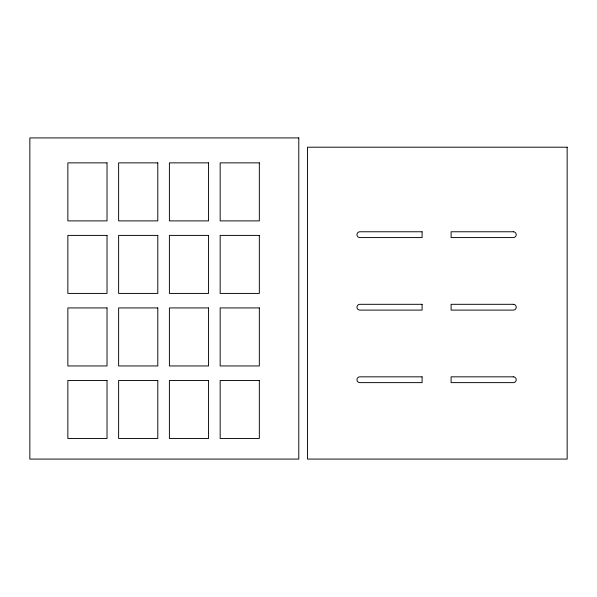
<?xml version="1.0" encoding="UTF-8"?>
<svg xmlns="http://www.w3.org/2000/svg" width="597" height="597" viewBox="0 0 597 597"><rect width="100%" height="100%" fill="white"/><g stroke="black" fill="none" stroke-linecap="round" stroke-linejoin="round"><path stroke-width="0.9" d="M298.791 137.922L29.85 137.922L29.85 459.078L298.791 459.078L298.791 137.922M567.15 147.205L307.492 147.205L307.492 459.078L567.15 459.078L567.15 147.205M107.02 162.869L67.857 162.869L67.857 220.89L107.02 220.89L107.02 162.869M157.795 162.869L118.624 162.869L118.624 220.89L157.795 220.89L157.795 162.869M208.562 162.869L169.399 162.869L169.399 220.89L208.562 220.89L208.562 162.869M259.337 162.869L220.166 162.869L220.166 220.89L259.337 220.89L259.337 162.869M422.094 231.77L359.857 231.77A2.903 2.903 0 0 0 356.961 234.673A2.903 2.903 0 0 0 359.857 237.576L422.094 237.576L422.094 231.77M513.33 231.77L451.101 231.77L451.101 237.576L513.33 237.576A2.903 2.903 0 0 0 516.233 234.673A2.903 2.903 0 0 0 513.33 231.77M107.02 235.397L67.857 235.397L67.857 293.425L107.02 293.425L107.02 235.397M157.795 235.397L118.624 235.397L118.624 293.425L157.795 293.425L157.795 235.397M208.562 235.397L169.399 235.397L169.399 293.425L208.562 293.425L208.562 235.397M259.337 235.397L220.166 235.397L220.166 293.425L259.337 293.425L259.337 235.397M422.094 304.306L359.857 304.306A2.903 2.903 0 0 0 356.961 307.201A2.903 2.903 0 0 0 359.857 310.104L422.094 310.104L422.094 304.306M513.33 304.306L451.101 304.306L451.101 310.104L513.33 310.104A2.903 2.903 0 0 0 516.233 307.201A2.903 2.903 0 0 0 513.33 304.306M107.02 307.925L67.857 307.925L67.857 365.954L107.02 365.954L107.02 307.925M157.795 307.925L118.624 307.925L118.624 365.954L157.795 365.954L157.795 307.925M208.562 307.925L169.399 307.925L169.399 365.954L208.562 365.954L208.562 307.925M259.337 307.925L220.166 307.925L220.166 365.954L259.337 365.954L259.337 307.925M422.094 376.834L359.857 376.834A2.903 2.903 0 0 0 356.961 379.737A2.903 2.903 0 0 0 359.857 382.632L422.094 382.632L422.094 376.834M513.33 376.834L451.101 376.834L451.101 382.632L513.33 382.632A2.903 2.903 0 0 0 516.233 379.737A2.903 2.903 0 0 0 513.33 376.834M107.02 380.461L67.857 380.461L67.857 438.482L107.02 438.482L107.02 380.461M157.795 380.461L118.624 380.461L118.624 438.482L157.795 438.482L157.795 380.461M208.562 380.461L169.399 380.461L169.399 438.482L208.562 438.482L208.562 380.461M259.337 380.461L220.166 380.461L220.166 438.482L259.337 438.482L259.337 380.461"/></g></svg>
